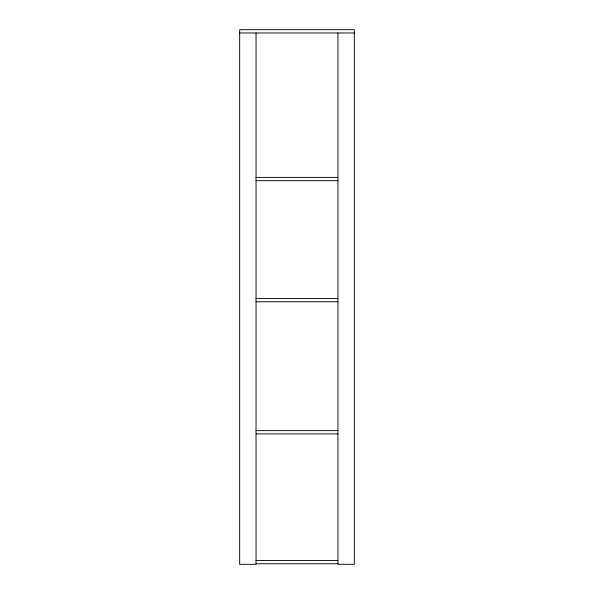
<?xml version="1.0" encoding="UTF-8"?>
<svg xmlns="http://www.w3.org/2000/svg" width="594" height="594" viewBox="0 0 594 594"><rect width="100%" height="100%" fill="white"/><g stroke="black" fill="none" stroke-linecap="round" stroke-linejoin="round"><path stroke-width="0.89" d="M239.664 32.974L354.336 32.974M256.044 177.398L337.956 177.398M256.044 180.673L337.956 180.673M256.044 298.455L337.956 298.455M256.044 301.737L337.956 301.737M256.044 430.628L337.956 430.628M256.044 433.902L337.956 433.902M256.044 560.469L337.956 560.469M256.044 563.743L337.956 563.743M337.956 32.974L337.956 564.3L354.336 564.3L354.336 29.7L239.664 29.7L239.664 564.3L256.044 564.3L256.044 32.974"/></g></svg>
